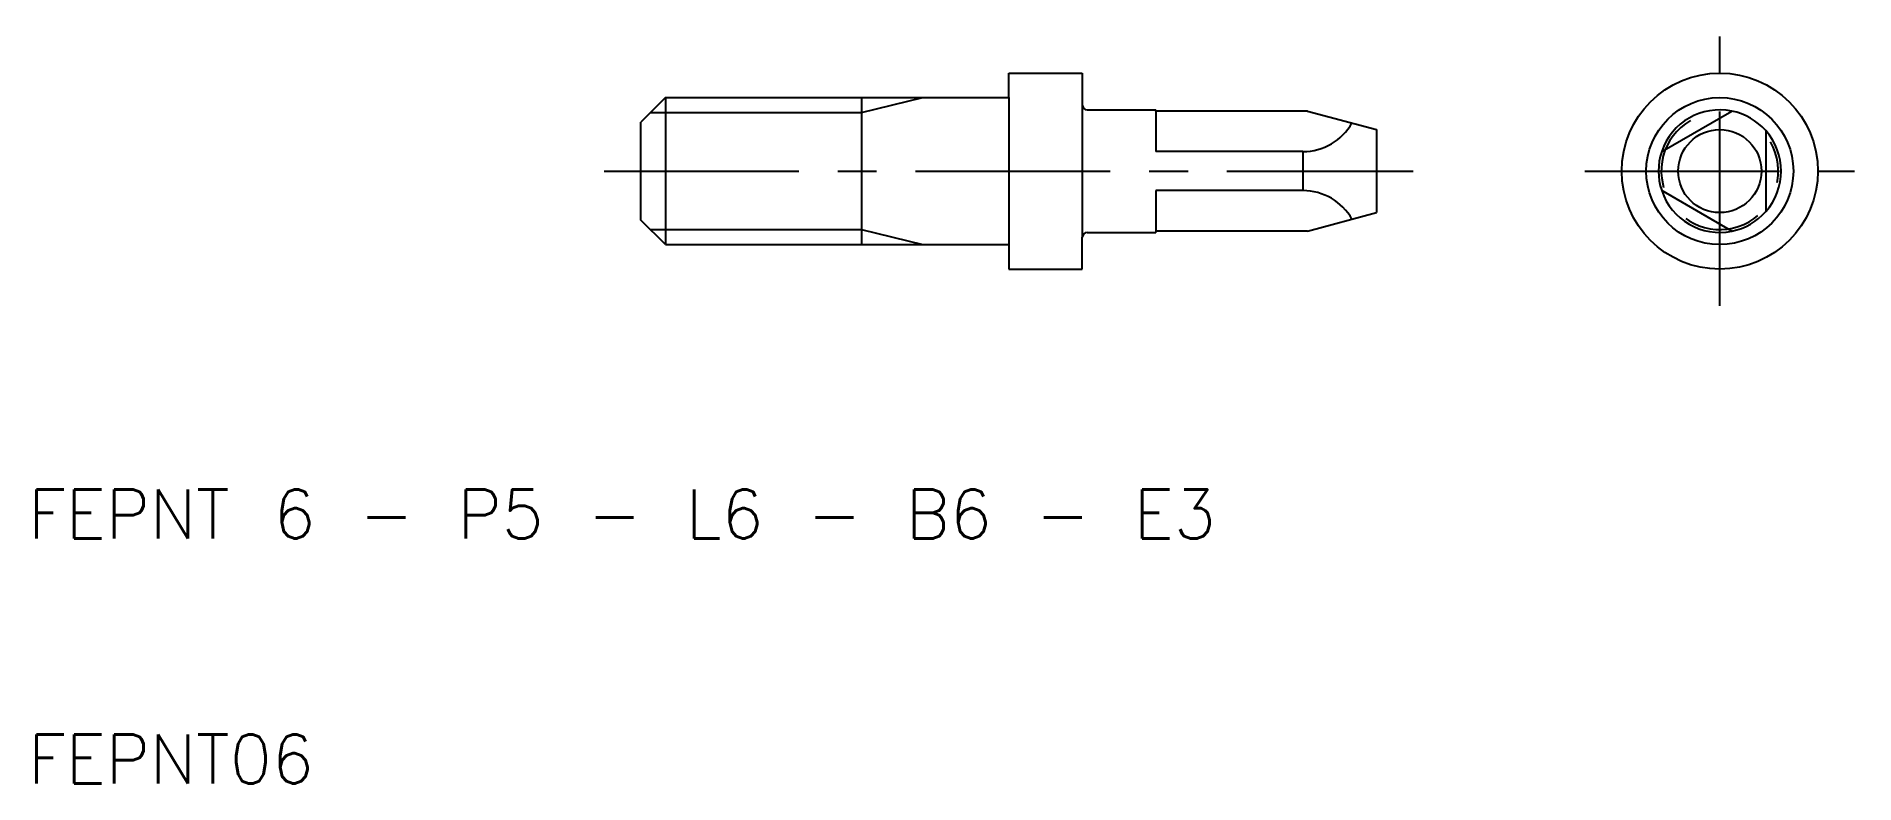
# Model space of a CAD drawing. Extents: x 10.3 to 84.5, y 10 to 40.5.
import ezdxf

# ---------------------------------------------------------------- set-up
doc = ezdxf.new("R2010")
doc.units = 0
doc.header["$LTSCALE"] = 0.25
doc.linetypes.add('CENTER', pattern=[50.8, 31.75, -6.35, 6.35, -6.35])
doc.linetypes.add('DASHED', pattern=[19.05, 12.7, -6.35])
doc.layers.get('0').update_dxf_attribs({"linetype": 'CONTINUOUS'})
doc.layers.add('CENTER', color=1, linetype='CENTER')
doc.styles.get("Standard").update_dxf_attribs({"font": 'txt.shx'})

msp = doc.modelspace()

# ---------------------------------------------------------------- linework, layer by layer
for p, q in [((50, 39), (53, 39)), ((50, 38), (50, 39)), ((53, 39), (53, 37.7)), ((36, 38), (35, 37)), ((36, 38), (36, 32)), ((36, 38), (50, 38)), ((44, 38), (44, 32)), ((50, 38), (50, 32)), ((53, 37.7), (53, 32.3)), ((53.2, 37.5), (56, 37.5)), ((56, 37.450595), (56, 37.5)), ((56, 37.450595), (56, 35.797)), ((62.184382, 37.450595), (56, 37.450595)), ((62.184382, 37.450595), (65, 36.696152)), ((76.630445, 35.797), (79.494555, 37.450595)), ((35, 33), (35, 37)), ((65, 36.696152), (65, 33.303848)), ((80.875, 36.653595), (80.875, 33.346405)), ((62, 35.797), (56, 35.797)), ((62, 35.797), (62, 34.203)), ((56, 34.203), (56, 32.549405)), ((62, 34.203), (56, 34.203)), ((79.494555, 32.549405), (76.630445, 34.203)), ((36, 32), (35, 33)), ((62.184382, 32.549405), (65, 33.303848)), ((36, 32), (50, 32)), ((50, 32), (50, 31)), ((53, 31), (53, 32.3)), ((53.2, 32.5), (56, 32.5)), ((56, 32.549405), (56, 32.5)), ((62.184382, 32.549405), (56, 32.549405)), ((50, 31), (53, 31))]:
    msp.add_line(p, q)
at = {"color": 3}
for p, q in [((44, 37.3865), (46.5, 38)), ((35.3865, 37.3865), (44, 37.3865)), ((35.3865, 32.6135), (44, 32.6135)), ((44, 32.6135), (46.5, 32))]:
    msp.add_line(p, q, dxfattribs=at)
for radius in [4, 3, 1.696152]:
    msp.add_circle((79, 35), radius)
for centre, radius, start, end in [((53.2, 37.7), 0.2, 180, 270), ((79, 35), 2.5, 78.590378, 161.409622), ((79, 35), 2.5, 41.409622, 78.590378), ((62, 38.094198), 2.297198, 270, 330.531451), ((79, 35), 2.5, 318.590378, 41.409622), ((79, 35), 2.5, 161.409622, 198.590378), ((62, 31.905802), 2.297198, 29.468549, 90), ((79, 35), 2.5, 198.590378, 281.409622), ((79, 35), 2.5, 281.409622, 318.590378), ((53.2, 32.3), 0.2, 90, 180)]:
    msp.add_arc(centre, radius, start, end)
at = {"color": 3, "linetype": 'DASHED'}
msp.add_arc((79, 35), 2.3865, 120, 30, dxfattribs=at)
at = {"layer": 'CENTER'}
for p, q in [((79, 29.5), (79, 40.5)), ((33.5, 35), (66.5, 35)), ((73.5, 35), (84.5, 35))]:
    msp.add_line(p, q, dxfattribs=at)

# ---------------------------------------------------------------- texts
for s, p in [('FEPNT 6 - P5 - L6 - B6 - E3', (10, 20)), ('FEPNT06', (10, 10))]:
    msp.add_text(s, height=2).set_placement(p)

doc.saveas('drawing.dxf')
